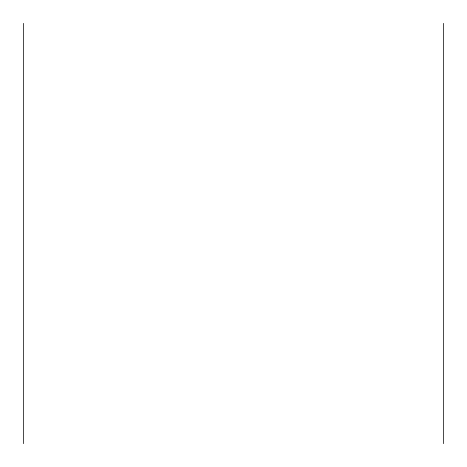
<?xml version="1.0" encoding="UTF-8"?>
<svg xmlns="http://www.w3.org/2000/svg" width="467" height="467" viewBox="0 0 467 467"><rect width="100%" height="100%" fill="white"/><g stroke="black" fill="none" stroke-linecap="round" stroke-linejoin="round"><path stroke-width="0.7" d="M443.65 23.35L443.65 443.65M23.35 23.35L23.35 443.65"/></g></svg>
